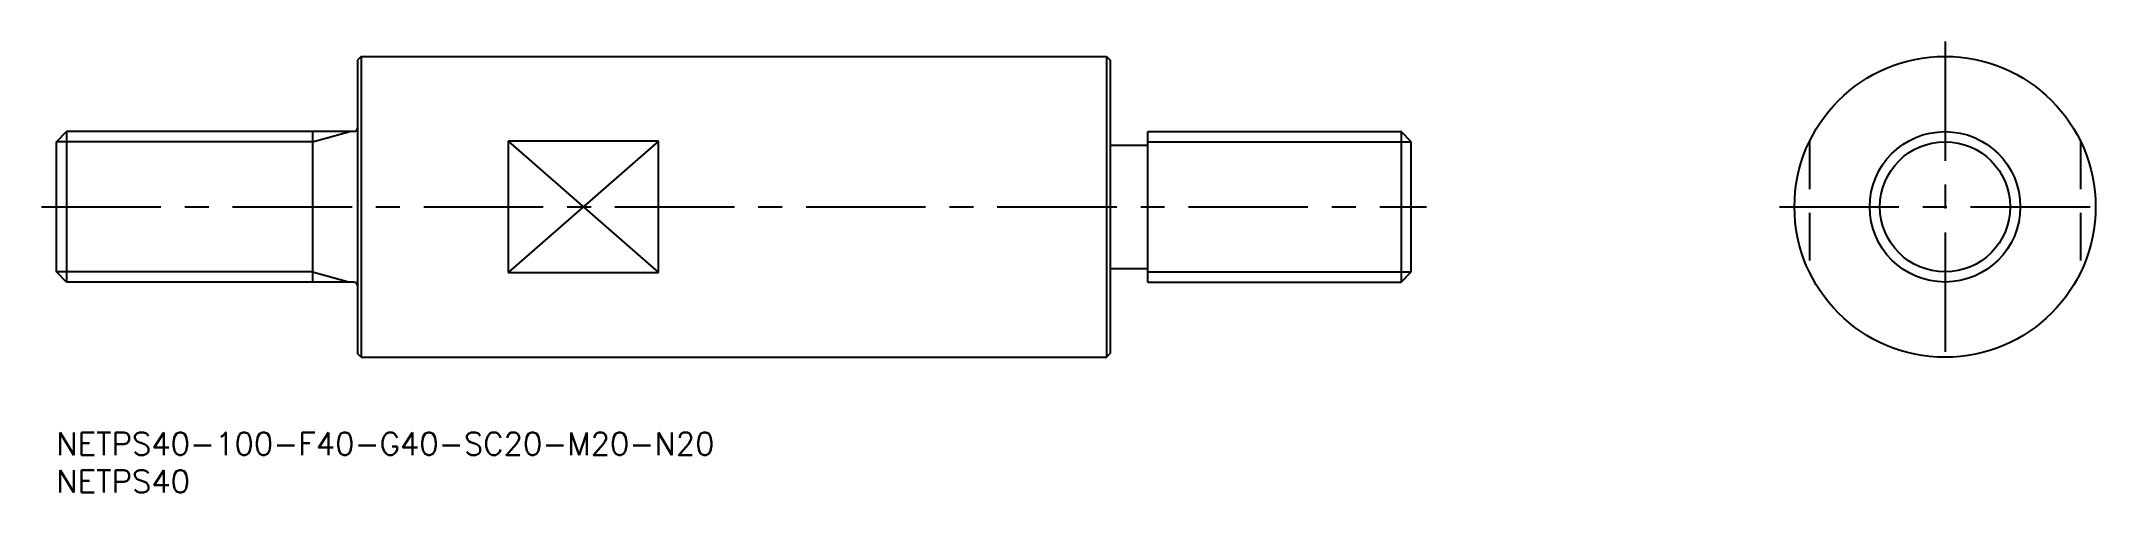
# Model space of a CAD drawing. Extents: x -2 to 273, y -8 to 52.
import ezdxf

# ---------------------------------------------------------------- set-up
doc = ezdxf.new("R2010")
doc.units = 0
doc.header["$LTSCALE"] = 0.5
doc.linetypes.add('CENTER', pattern=[50.8, 31.75, -6.35, 6.35, -6.35])
doc.linetypes.add('DASHED', pattern=[19.05, 12.7, -6.35])
for name, color, linetype in [('MSM_CENTER', 1, 'CENTER'), ('MSM_CONTINUOUS', 7, 'CONTINUOUS'), ('MSM_DASHED', 4, 'DASHED'), ('MSM_NARROW', 5, 'CONTINUOUS'), ('MSM_PART_NUMBER', 7, 'CONTINUOUS')]:
    doc.layers.add(name, color=color, linetype=linetype)
doc.styles.get("Standard").update_dxf_attribs({"font": 'txt.shx', "height": 3, "bigfont": 'bigfont.shx'})

# ---------------------------------------------------------------- blocks, each defined once
blk = doc.blocks.new('*U4')
at = {"layer": 'MSM_PART_NUMBER'}
blk.add_text('NETPS40-100-F40-G40-SC20-M20-N20', height=3, dxfattribs=at).set_placement((0, -3))
blk = doc.blocks.new('*U5')
at = {"layer": 'MSM_PART_NUMBER'}
blk.add_text('NETPS40', height=3, dxfattribs=at).set_placement((0, -8))

msp = doc.modelspace()

# ---------------------------------------------------------------- linework, layer by layer
at = {"layer": 'MSM_CENTER'}
for p, q in [((250.91, 52), (250.91, 8)), ((-2, 30), (182, 30)), ((228.91, 30), (272.91, 30))]:
    msp.add_line(p, q, dxfattribs=at)
at = {"layer": 'MSM_CONTINUOUS'}
for p, q in [((40.5, 50), (40, 49.5)), ((40, 49.5), (40, 10.5)), ((40.5, 50), (139.5, 50)), ((40.5, 50), (40.5, 10)), ((139.5, 50), (139.5, 10)), ((139.5, 50), (140, 49.5)), ((140, 49.5), (140, 10.5)), ((0, 38.65), (1.35, 40)), ((0, 21.35), (0, 38.65)), ((39.5, 40), (1.35, 40)), ((1.35, 40), (1.35, 20)), ((34, 40), (34, 20)), ((80, 38.72), (60, 38.72)), ((60, 38.72), (60, 21.28)), ((80, 21.28), (80, 38.72)), ((145, 40), (178.65, 40)), ((145, 20), (145, 40)), ((180, 38.65), (178.65, 40)), ((178.65, 40), (178.65, 20)), ((180, 21.35), (180, 38.65)), ((140, 38.2), (145, 38.2)), ((1.35, 20), (0, 21.35)), ((39.5, 20), (1.35, 20)), ((60, 21.28), (80, 21.28)), ((140, 21.8), (145, 21.8)), ((145, 20), (178.65, 20)), ((178.65, 20), (180, 21.35)), ((40.5, 10), (40, 10.5)), ((40.5, 10), (139.5, 10)), ((139.5, 10), (140, 10.5))]:
    msp.add_line(p, q, dxfattribs=at)
for radius in [20, 10]:
    msp.add_circle((250.91, 30), radius, dxfattribs=at)
for centre, start, end in [((39.5, 40.5), 270, 0), ((39.5, 19.5), 0, 90)]:
    msp.add_arc(centre, 0.5, start, end, dxfattribs=at)
at = {"layer": 'MSM_DASHED'}
for p, q in [((232.91, 38.72), (232.91, 21.28)), ((268.91, 38.72), (268.91, 21.28))]:
    msp.add_line(p, q, dxfattribs=at)
at = {"layer": 'MSM_NARROW'}
for p, q in [((34, 38.65), (0, 38.65)), ((34, 38.65), (39, 40)), ((80, 38.72), (60, 21.28)), ((60, 38.72), (80, 21.28)), ((145, 38.65), (180, 38.65)), ((34, 21.35), (0, 21.35)), ((34, 21.35), (39, 20)), ((145, 21.35), (180, 21.35))]:
    msp.add_line(p, q, dxfattribs=at)
msp.add_circle((250.91, 30), 8.65, dxfattribs=at)

# ---------------------------------------------------------------- block references
at = {"layer": 'MSM_CONTINUOUS'}
for name in ['*U4', '*U5']:
    msp.add_blockref(name, (0, 0), dxfattribs=at)

doc.saveas('drawing.dxf')
